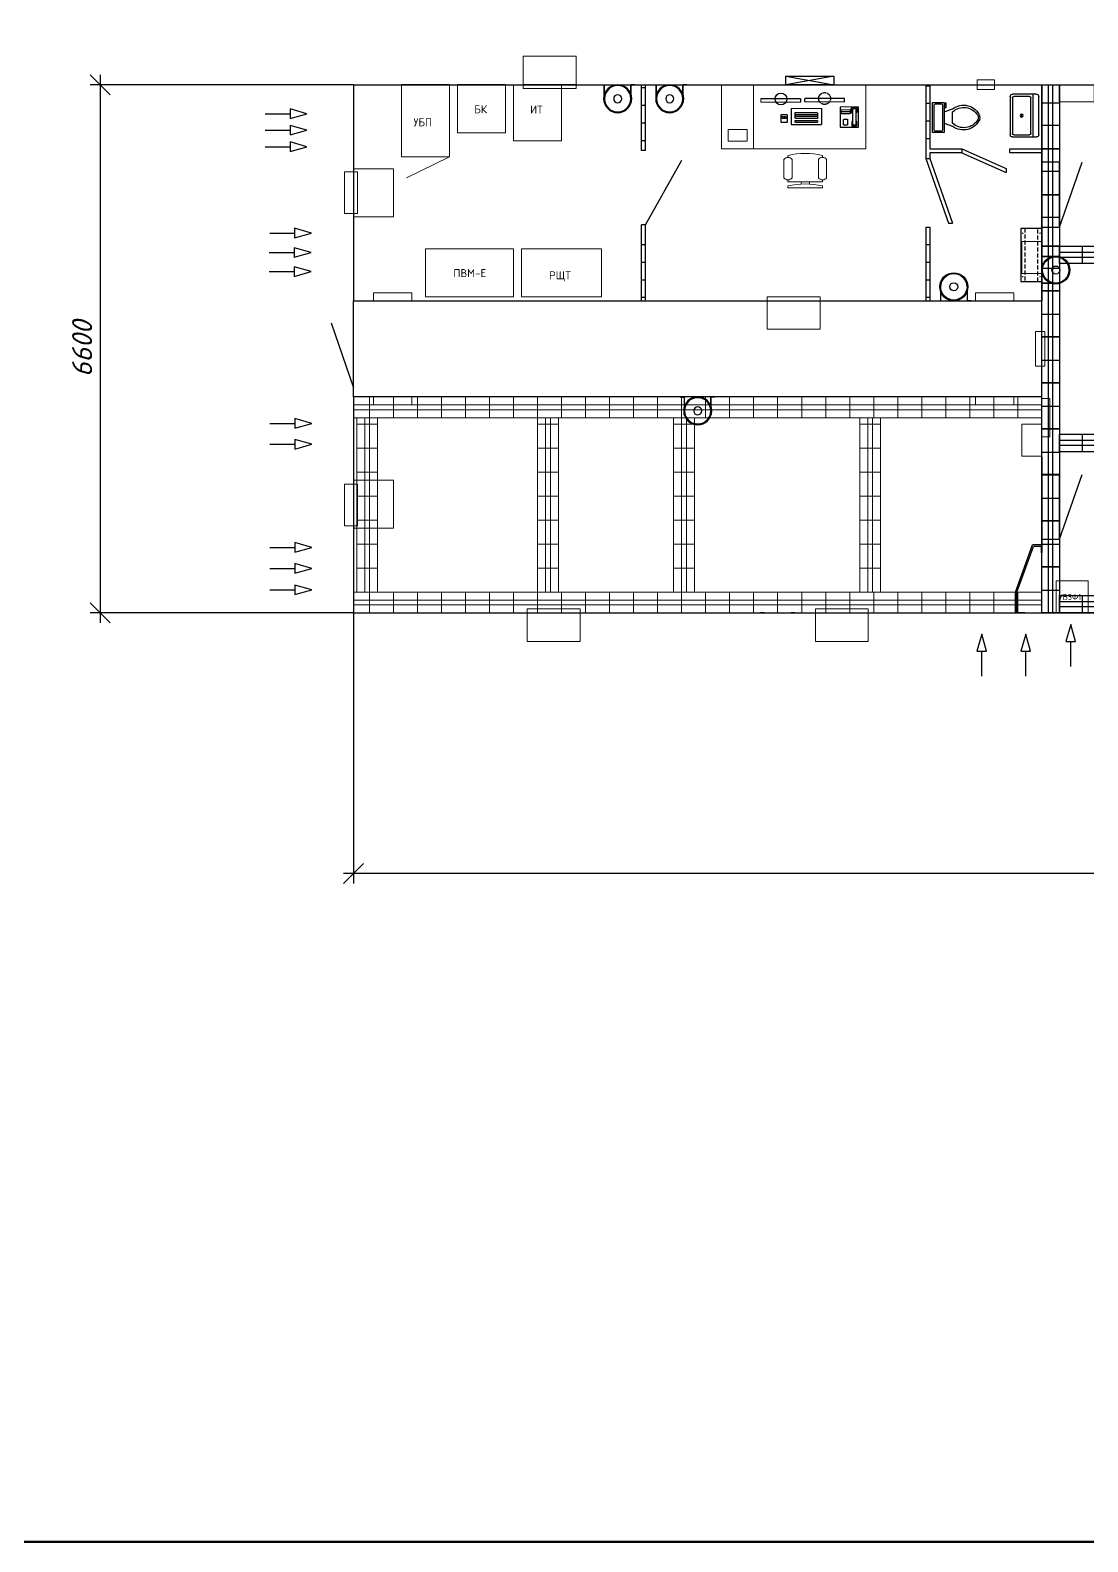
# Model space of a CAD drawing. Header units: millimetres. Extents: x 4048566 to 4194291, y -1208947 to -1143786.
# Drawn here: x 4070578 to 4083791, y -1208947 to -1190061 of the extents above; entities that cross this region are included whole.
import ezdxf

# ---------------------------------------------------------------- set-up
doc = ezdxf.new("R2010")
doc.units = ezdxf.units.MM
doc.linetypes.add('DASHED', pattern=[0.75, 0.5, -0.25])
doc.layers.get('Defpoints').update_dxf_attribs({"color": 3})
for name, color, linetype in [('gaz_Оборуд', 7, 'Continuous'), ('pt_sizes', 7, 'Continuous'), ('snaniv', 7, 'Continuous'), ('закладные', 7, 'Continuous'), ('Оборудование', 7, 'Continuous'), ('печать', 7, 'Continuous')]:
    doc.layers.add(name, color=color, linetype=linetype)
for name, color, linetype, lineweight in [('второстепенные', 7, 'Continuous', 25), ('закладные размеры', 7, 'Continuous', 0), ('пластмас_коро', 7, 'Continuous', 40)]:
    doc.layers.add(name, color=color, linetype=linetype, lineweight=lineweight)
doc.styles.add('ISOCPEUR', font='isocpeur.ttf')
doc.styles.add('ВНИПИТЕКСТ', font='isocpeui.ttf')
doc.dimstyles.new('СПДС$0', dxfattribs={"dimscale": 100, "dimtxt": 2.5, "dimasz": 2.5, "dimexe": 1.25, "dimexo": 0.004, "dimgap": 1, "dimtad": 1, "dimdec": 0, "dimtxsty": 'ВНИПИТЕКСТ', "dimblk": 'OBLIQUE', "dimcen": 0, "dimdle": 1.25, "dimclrd": 256, "dimclre": 256, "dimclrt": 256, "dimadec": 0, "dimazin": 2, "dimtfac": 1, "dimtdec": 0, "dimtmove": 1, "dimatfit": 3, "dimldrblk": 'NONE', "dimfxl": 1, "dimlwd": -1, "dimlwe": -1, "dimarcsym": 0})

# ---------------------------------------------------------------- blocks, each defined once
blk = doc.blocks.new('пожарка')
at = {"layer": 'gaz_Оборуд'}
for p, q in [((45351, 111425), (45351, 111423)), ((45351, 111423), (45399, 111423)), ((45376, 111427), (45376, 111420)), ((45399, 111250), (45399, 111423)), ((45401, 111250), (45401, 111425)), ((45731, 111250), (45731, 111425)), ((45781, 111423), (45733, 111423)), ((45733, 111250), (45733, 111423)), ((45756, 111427), (45756, 111420)), ((45781, 111425), (45781, 111423))]:
    blk.add_line(p, q, dxfattribs=at)
for radius in [175, 165, 50]:
    blk.add_circle((45566, 111250), radius, dxfattribs=at)
blk.add_arc((45566, 111250), 167, 180, 0, dxfattribs=at)
blk = doc.blocks.new('кондиционер')
at = {"layer": 'пластмас_коро', "color": 0, "lineweight": 0, "ltscale": 60}
blk.add_line((15336, 25908), (15996, 25908), dxfattribs=at)
blk.add_lwpolyline([(15336, 25958), (15996, 25958), (15996, 25553), (15336, 25553)], close=True, dxfattribs=at)
blk = doc.blocks.new('кресло')
at = {"linetype": 'Continuous', "lineweight": 0}
for p, q in [((7309, 9115), (7283, 9115)), ((7563, 9166), (7334, 9166)), ((7614, 9115), (7588, 9115)), ((7614, 9115), (7614, 8683)), ((7690, 9115), (7664, 9115)), ((7334, 9064), (7563, 9064)), ((7614, 8950), (7641, 8950)), ((7563, 8734), (7334, 8734)), ((7614, 8848), (7641, 8848)), ((7309, 8683), (7283, 8683)), ((7334, 8632), (7563, 8632)), ((7614, 8683), (7588, 8683)), ((7690, 8683), (7664, 8683))]:
    blk.add_line(p, q, dxfattribs=at)
for centre, radius, start, end in [((8188, 8899), 930, 166.5803, 193.4197), ((7372, 9115), 63.5, 126.8699, 233.1301), ((7525, 9115), 63.5, 306.8699, 53.1301), ((8569, 8899), 930, 166.5803, 193.4197), ((7372, 8683), 63.5, 126.8699, 233.1301), ((7525, 8683), 63.5, 306.8699, 53.1301)]:
    blk.add_arc(centre, radius, start, end, dxfattribs=at)
at = {"layer": 'пластмас_коро', "lineweight": 0, "ltscale": 60}
blk.add_line((7690, 8683), (7690, 9115), dxfattribs=at)
blk = doc.blocks.new('Toilet - top')
for p, q in [((-10, -8.5), (-8, -8.5)), ((-10, -9.5), (-10, -8.5)), ((-7, -9.5), (-10, -9.5)), ((-8, -8.5), (-8, -8)), ((-7, -8), (-7, -9.5)), ((-4, -8), (-6, -14)), ((4, -8), (6, -14)), ((9.5, -6), (9.5, -2)), ((4, -14), (-4, -14))]:
    blk.add_line(p, q)
blk.add_lwpolyline([(10.5, -8), (10.5, 0), (-10.5, 0), (-10.5, -8)], close=True)
for points in [[(-9.5, -2), (-9.5, -6)], [(8.5, -1), (-8.5, -1)], [(-8.5, -7), (8.5, -7)]]:
    blk.add_lwpolyline(points)
for centre, radius, start, end in [((-8.6, -1.9), 0.884, 81.8699, 188.1301), ((-8.6, -6.1), 0.884, 171.8699, 278.1301), ((8.6, -1.9), 0.884, 351.8699, 98.1301), ((8.6, -6.1), 0.884, 261.8699, 8.1301), ((3.5, -21.6), 12.2, 141.4691, 247.9714), ((4.2, -21.8), 11.3, 136.3677, 238.9468), ((-3.5, -21.6), 12.2, 292.0284, 38.5307), ((-4.2, -21.8), 11.3, 301.053, 43.6321), ((0, -27.9), 4, 245.7318, 294.2682), ((0, -29), 4, 254.8605, 285.1395)]:
    blk.add_arc(centre, radius, start, end)
blk = doc.blocks.new('Sink-single - 30 in top')
blk.add_line((-15, -3.999996), (15, -3.999996))
for points in [[(-13.5, 0), (13.5, 0)], [(-15, -18.499996), (-15, -1.5)], [(-13.5, -17.499996), (-13.5, -6.499996)], [(-12.5, -5.499996), (12.5, -5.499996)], [(13.5, -6.499996), (13.5, -17.499996)], [(15, -1.5), (15, -18.499996)], [(13.5, -19.999996), (-13.5, -19.999996)], [(12.5, -18.499996), (-12.5, -18.499996)]]:
    blk.add_lwpolyline(points)
for radius in [1, 0.5]:
    blk.add_circle((0, -11.999996), radius)
for centre, radius, start, end in [((-13.5, -1.5), 1.5, 90, 180), ((-12.5, -6.499996), 1, 90, 180), ((12.5, -6.499996), 1, 0, 90), ((13.5, -1.5), 1.5, 0, 90), ((-13.5, -18.499996), 1.5, 180, 270), ((-12.5, -17.499996), 1, 180, 270), ((12.5, -17.499996), 1, 270, 0), ((13.5, -18.499996), 1.5, 270, 0)]:
    blk.add_arc(centre, radius, start, end)
blk = doc.blocks.new('559-00-00')
for centre in [(-272, 237), (272, 237), (-272, 23), (272, 23)]:
    blk.add_circle(centre, 3.25)
at = {"layer": 'snaniv'}
for p, q in [((332, 260), (-333, 260)), ((-333, 260), (-333, 0)), ((332, 0), (332, 260)), ((-333, 0), (332, 0))]:
    blk.add_line(p, q, dxfattribs=at)
at = {"layer": 'snaniv', "linetype": 'DASHED', "ltscale": 100}
for p, q in [((332, 210), (-332, 210)), ((-332, 50), (332, 50))]:
    blk.add_line(p, q, dxfattribs=at)
blk = doc.blocks.new('полка межмод')
at = {"layer": 'Оборудование'}
for p, q in [((330, 850), (210, 850)), ((210, 850), (210, 848)), ((210, 848), (310, 848)), ((310, 850), (310, 590)), ((330, 850), (330, 590)), ((310, 590), (102, 20)), ((330, 590), (115, 0)), ((0, 100), (0, 0)), ((2, 100), (0, 100)), ((0, 20), (102, 20)), ((0, 0), (115, 0)), ((2, 100), (2, 20))]:
    blk.add_line(p, q, dxfattribs=at)
blk = doc.blocks.new('A$Cd82c53b2')
at = {"lineweight": 30}
for p, q in [((2290, 7808), (10890, 7808)), ((2290, 7808), (2290, 5108)), ((5890, 6985), (5890, 7808)), ((5940, 7768), (5890, 7768)), ((5940, 6985), (5940, 7808)), ((9440, 7808), (9440, 6888)), ((9490, 7792), (9440, 7792)), ((9490, 7808), (9490, 7008)), ((10890, 1208), (10890, 7808)), ((10890, 7808), (11854, 7808)), ((10890, 7808), (13590, 7808)), ((10890, 7808), (10890, 5108)), ((9490, 7572), (9440, 7572)), ((5940, 7548), (5890, 7548)), ((5940, 7328), (5890, 7328)), ((9490, 7352), (9440, 7352)), ((5940, 7108), (5890, 7108)), ((9490, 7132), (9440, 7132)), ((9490, 7008), (9890, 7008)), ((9890, 7008), (9890, 6958)), ((9890, 7008), (10445, 6760)), ((10490, 6958), (10490, 7008)), ((10490, 7008), (10890, 7008)), ((10890, 7058), (10890, 5858)), ((5940, 6985), (5890, 6985)), ((5940, 6056), (6393, 6867)), ((9440, 6888), (9490, 6888)), ((9440, 6888), (9724, 6077)), ((9440, 6888), (9724, 6077)), ((9890, 6958), (9490, 6958)), ((9490, 6958), (9490, 6888)), ((9490, 6888), (9774, 6077)), ((9490, 6888), (9774, 6077)), ((9890, 6958), (10445, 6710)), ((10890, 6958), (10490, 6958)), ((11110, 6028), (11394, 6840)), ((10445, 6760), (10445, 6710)), ((5890, 5108), (5890, 6056)), ((5940, 6056), (5890, 6056)), ((5940, 5108), (5940, 6056)), ((9724, 6077), (9774, 6077)), ((9440, 6028), (9490, 6028)), ((9440, 6028), (9440, 5108)), ((9490, 6028), (9490, 5108)), ((5940, 5808), (5890, 5808)), ((9490, 5808), (9440, 5808)), ((5940, 5588), (5890, 5588)), ((9490, 5588), (9440, 5588)), ((5940, 5368), (5890, 5368)), ((9490, 5368), (9440, 5368)), ((2290, 5108), (10890, 5108)), ((5940, 5148), (5890, 5148)), ((9490, 5148), (9440, 5148)), ((2010, 4835), (2290, 4022)), ((2290, 3908), (2290, 1208)), ((10890, 1208), (10890, 3908)), ((10890, 3158), (10890, 1958)), ((11110, 2128), (11394, 2940)), ((10890, 1208), (13590, 1208))]:
    blk.add_line(p, q, dxfattribs=at)
at = {"lineweight": 0, "ltscale": 60}
for p, q in [((7881, 7590), (7381, 7590)), ((8426, 7596), (7926, 7596)), ((7759, 7513), (8140, 7513)), ((8369, 7532), (8598, 7532)), ((8382, 7494), (8496, 7494)), ((8509, 7519), (8515, 7519)), ((8515, 7519), (8579, 7519)), ((8528, 7506), (8566, 7506)), ((8579, 7519), (8585, 7519)), ((2290, 3908), (10890, 3908))]:
    blk.add_line(p, q, dxfattribs=at)
for p, q in [((7390, 1208), (7390, 1208)), ((7590, 1208), (7590, 1208)), ((7790, 1208), (7790, 1208))]:
    blk.add_line(p, q)
for points in [[(6890, 7808), (7290, 7808), (7290, 7008), (6890, 7008)], [(7290, 7008), (8690, 7008), (8690, 7808), (7290, 7808)], [(7209, 7103), (6971, 7103), (6971, 7247), (7209, 7247)], [(11070, 1608), (11070, 1208), (11470, 1208), (11470, 1608)]]:
    blk.add_lwpolyline(points, close=True, dxfattribs=at)
at = {"lineweight": 30}
for points in [[(10890, 6028), (11110, 6028), (11110, 6840), (10890, 6840)], [(10890, 3908), (2290, 3908), (2290, 1208), (10890, 1208)], [(10890, 2128), (11110, 2128), (11110, 2940), (10890, 2940)]]:
    blk.add_lwpolyline(points, close=True, dxfattribs=at)
at = {"layer": 'Defpoints', "lineweight": -3}
for p, q in [((1185, 7446), (1497, 7446)), ((1709, 7446), (1497, 7507)), ((1497, 7507), (1497, 7387)), ((1497, 7387), (1709, 7446)), ((1185, 7239), (1497, 7239)), ((1709, 7239), (1497, 7300)), ((1497, 7300), (1497, 7180)), ((1497, 7180), (1709, 7239)), ((1185, 7032), (1497, 7032)), ((1709, 7032), (1497, 7093)), ((1497, 7093), (1497, 6973)), ((1497, 6973), (1709, 7032)), ((1243, 5953), (1555, 5953)), ((1767, 5953), (1555, 6015)), ((1555, 6014), (1555, 5894)), ((1555, 5895), (1767, 5953)), ((1236, 5710), (1548, 5710)), ((1760, 5710), (1548, 5772)), ((1548, 5771), (1548, 5651)), ((1548, 5652), (1760, 5710)), ((1760, 5473), (1548, 5534)), ((1548, 5533), (1548, 5413)), ((1236, 5473), (1548, 5473)), ((1548, 5414), (1760, 5473)), ((11253, 1063), (11191, 851)), ((11311, 851), (11253, 1063)), ((10140, 941), (10079, 729)), ((10199, 729), (10140, 941)), ((10690, 941), (10629, 729)), ((10749, 729), (10690, 941)), ((11191, 851), (11311, 851)), ((11253, 539), (11253, 851)), ((10079, 729), (10199, 729)), ((10140, 417), (10140, 729)), ((10629, 729), (10749, 729)), ((10690, 417), (10690, 729))]:
    blk.add_line(p, q, dxfattribs=at)
at = {"layer": 'Defpoints'}
for p, q in [((1769, 3575), (1558, 3637)), ((1558, 3637), (1558, 3517)), ((1245, 3575), (1558, 3575)), ((1558, 3517), (1769, 3575)), ((1245, 3315), (1558, 3315)), ((1769, 3315), (1558, 3376)), ((1558, 3376), (1558, 3256)), ((1558, 3256), (1769, 3315)), ((1769, 2025), (1558, 2087)), ((1558, 2087), (1558, 1967)), ((1245, 2025), (1558, 2025)), ((1558, 1967), (1769, 2025)), ((1245, 1763), (1558, 1763)), ((1769, 1763), (1558, 1825)), ((1558, 1825), (1558, 1705)), ((1558, 1705), (1769, 1763)), ((1769, 1495), (1558, 1557)), ((1558, 1557), (1558, 1437)), ((1245, 1495), (1558, 1495)), ((1558, 1437), (1769, 1495))]:
    blk.add_line(p, q, dxfattribs=at)
at = {"layer": 'gaz_Оборуд', "color": 1}
for p, q in [((7375, 1210), (7423, 1210)), ((7425, 1208), (7375, 1208)), ((7400, 1206), (7400, 1213)), ((7755, 1208), (7805, 1208)), ((7805, 1210), (7757, 1210)), ((7780, 1206), (7780, 1213))]:
    blk.add_line(p, q, dxfattribs=at)
at = {"layer": 'snaniv', "lineweight": 30}
blk.add_line((2290, 3909), (2290, 5108), dxfattribs=at)
at = {"layer": 'закладные'}
for p, q in [((10890, 7808), (11110, 7808)), ((10890, 7583), (10890, 7808)), ((10970, 7808), (10970, 5779)), ((11030, 5793), (11030, 7808)), ((11110, 7808), (11110, 5858)), ((11110, 7808), (11110, 7008)), ((11110, 7298), (10890, 7298)), ((11110, 7008), (10890, 7008)), ((11110, 6723), (10890, 6723)), ((11110, 6433), (10890, 6433)), ((11110, 6148), (10890, 6148)), ((10970, 5793), (10970, 1208)), ((11030, 1208), (11030, 5793)), ((11110, 5793), (11110, 1208)), ((11110, 5793), (13370, 5793)), ((13370, 5713), (11110, 5713)), ((11400, 5573), (11400, 5793)), ((10890, 5518), (11110, 5518)), ((11110, 5653), (13370, 5653)), ((13370, 5573), (11110, 5573)), ((10890, 5233), (11110, 5233)), ((10890, 4943), (11110, 4943)), ((10890, 4368), (11110, 4368)), ((10890, 4083), (11110, 4083)), ((10890, 3793), (11110, 3793)), ((11110, 3443), (13370, 3443)), ((11400, 3223), (11400, 3443)), ((10890, 3218), (11110, 3218)), ((13370, 3363), (11110, 3363)), ((11110, 3303), (13370, 3303)), ((13370, 3223), (11110, 3223)), ((10890, 2933), (11110, 2933)), ((10890, 2643), (11110, 2643)), ((10890, 2358), (11110, 2358)), ((10890, 2068), (11110, 2068)), ((10890, 1783), (11110, 1783)), ((10890, 1493), (11110, 1493)), ((11110, 1428), (13370, 1428)), ((13370, 1348), (11110, 1348)), ((11400, 1208), (11400, 1428)), ((11110, 1288), (13370, 1288))]:
    blk.add_line(p, q, dxfattribs=at)
for points in [[(11110, 7583), (11110, 7008), (10890, 7008), (10890, 7583)], [(11110, 7008), (11110, 6433), (10890, 6433), (10890, 7008)], [(11110, 6433), (11110, 5793), (10890, 5793), (10890, 6433)], [(10890, 5233), (10890, 5793), (11110, 5793), (11110, 5233)], [(11685, 5573), (11110, 5573), (11110, 5793), (11685, 5793)], [(10890, 4658), (10890, 5233), (11110, 5233), (11110, 4658)], [(10890, 4083), (10890, 4658), (11110, 4658), (11110, 4083)], [(10890, 3508), (10890, 4083), (11110, 4083), (11110, 3508)], [(10890, 2358), (10890, 3508), (11110, 3508), (11110, 2358)], [(10890, 2933), (10890, 3508), (11110, 3508), (11110, 2933)], [(12260, 3223), (11110, 3223), (11110, 3443), (12260, 3443)], [(11685, 3223), (11110, 3223), (11110, 3443), (11685, 3443)], [(10890, 2358), (10890, 2933), (11110, 2933), (11110, 2358)], [(10890, 1208), (10890, 2358), (11110, 2358), (11110, 1208)], [(10890, 1783), (10890, 2358), (11110, 2358), (11110, 1783)], [(10890, 1208), (10890, 1783), (11110, 1783), (11110, 1208)], [(12260, 1208), (11110, 1208), (11110, 1428), (12260, 1428)], [(11685, 1208), (11110, 1208), (11110, 1428), (11685, 1428)]]:
    blk.add_lwpolyline(points, close=True, dxfattribs=at)
at = {"layer": 'закладные размеры'}
for p, q in [((7381, 7630), (7381, 7590)), ((10890, 3908), (2290, 3908)), ((2290, 3648), (2290, 3908)), ((2290, 3808), (10890, 3808)), ((2490, 3648), (2490, 3908)), ((2790, 3648), (2790, 3908)), ((3090, 3648), (3090, 3908)), ((3390, 3648), (3390, 3908)), ((3390, 3648), (3390, 3908)), ((3690, 3648), (3690, 3908)), ((3990, 3648), (3990, 3908)), ((4290, 3648), (4290, 3908)), ((4590, 3648), (4590, 3908)), ((4890, 3648), (4890, 3908)), ((5190, 3648), (5190, 3908)), ((5190, 3648), (5190, 3908)), ((5490, 3648), (5490, 3908)), ((5790, 3648), (5790, 3908)), ((6090, 3648), (6090, 3908)), ((6390, 3648), (6390, 3908)), ((6690, 3648), (6690, 3908)), ((6990, 3648), (6990, 3908)), ((6990, 3648), (6990, 3908)), ((7290, 3648), (7290, 3908)), ((7590, 3648), (7590, 3908)), ((7890, 3648), (7890, 3908)), ((8190, 3648), (8190, 3908)), ((8490, 3648), (8490, 3908)), ((8790, 3648), (8790, 3908)), ((8790, 3648), (8790, 3908)), ((9090, 3648), (9090, 3908)), ((9390, 3648), (9390, 3908)), ((9690, 3648), (9690, 3908)), ((9990, 3648), (9990, 3908)), ((10290, 3648), (10290, 3908)), ((10590, 3648), (10590, 3908)), ((10890, 3648), (10890, 3908)), ((2290, 3748), (10890, 3748)), ((2290, 3648), (10890, 3648)), ((2330, 1468), (2330, 3648)), ((2330, 3648), (2590, 3648)), ((2430, 1468), (2430, 3648)), ((2490, 1208), (2490, 3648)), ((2490, 3648), (2490, 1468)), ((2590, 3648), (2590, 1468)), ((4580, 3648), (4840, 3648)), ((4590, 1468), (4590, 3648)), ((4690, 1468), (4690, 3648)), ((4750, 3648), (4750, 1468)), ((4850, 3648), (4850, 1468)), ((6285, 3648), (6545, 3648)), ((6290, 1468), (6290, 3648)), ((6390, 1468), (6390, 3648)), ((6450, 3648), (6450, 1468)), ((6550, 3648), (6550, 1468)), ((8615, 1468), (8615, 3648)), ((8615, 3648), (8875, 3648)), ((8715, 1468), (8715, 3648)), ((8775, 3648), (8775, 1468)), ((8875, 3648), (8875, 1468)), ((2590, 3568), (2330, 3568)), ((4850, 3568), (4590, 3568)), ((6550, 3568), (6290, 3568)), ((8875, 3568), (8615, 3568)), ((2590, 3268), (2330, 3268)), ((4850, 3268), (4590, 3268)), ((6550, 3268), (6290, 3268)), ((8875, 3268), (8615, 3268)), ((2590, 2968), (2330, 2968)), ((4850, 2968), (4590, 2968)), ((6550, 2968), (6290, 2968)), ((8875, 2968), (8615, 2968)), ((2590, 2668), (2330, 2668)), ((4850, 2668), (4590, 2668)), ((6550, 2668), (6290, 2668)), ((8875, 2668), (8615, 2668)), ((2590, 2368), (2330, 2368)), ((4850, 2368), (4590, 2368)), ((6550, 2368), (6290, 2368)), ((8875, 2368), (8615, 2368)), ((2590, 2068), (2330, 2068)), ((4850, 2068), (4590, 2068)), ((6550, 2068), (6290, 2068)), ((8875, 2068), (8615, 2068)), ((2590, 1768), (2330, 1768)), ((4850, 1768), (4590, 1768)), ((6550, 1768), (6290, 1768)), ((8875, 1768), (8615, 1768)), ((10890, 1468), (2290, 1468)), ((2290, 1208), (2290, 1468)), ((2290, 1368), (10890, 1368)), ((2590, 1468), (2330, 1468)), ((2490, 1208), (2490, 1468)), ((2790, 1208), (2790, 1468)), ((3090, 1208), (3090, 1468)), ((3390, 1208), (3390, 1468)), ((3390, 1208), (3390, 1468)), ((3690, 1208), (3690, 1468)), ((3990, 1208), (3990, 1468)), ((4290, 1208), (4290, 1468)), ((4840, 1468), (4580, 1468)), ((4590, 1208), (4590, 1468)), ((4890, 1208), (4890, 1468)), ((5190, 1208), (5190, 1468)), ((5190, 1208), (5190, 1468)), ((5490, 1208), (5490, 1468)), ((5790, 1208), (5790, 1468)), ((6090, 1208), (6090, 1468)), ((6545, 1468), (6285, 1468)), ((6390, 1208), (6390, 1468)), ((6690, 1208), (6690, 1468)), ((6990, 1208), (6990, 1468)), ((6990, 1208), (6990, 1468)), ((7290, 1208), (7290, 1468)), ((7590, 1208), (7590, 1468)), ((7890, 1208), (7890, 1468)), ((8190, 1208), (8190, 1468)), ((8490, 1208), (8490, 1468)), ((8790, 1208), (8790, 1468)), ((8790, 1208), (8790, 1468)), ((9090, 1208), (9090, 1468)), ((9390, 1208), (9390, 1468)), ((9690, 1208), (9690, 1468)), ((9990, 1208), (9990, 1468)), ((10290, 1208), (10290, 1468)), ((10590, 1208), (10590, 1468)), ((10890, 1208), (10890, 1468)), ((2290, 1308), (10890, 1308)), ((2290, 1208), (10890, 1208))]:
    blk.add_line(p, q, dxfattribs=at)
at = {"layer": 'закладные размеры', "lineweight": 0}
for points in [[(10083, 7750), (10298, 7750), (10298, 7868), (10083, 7868)], [(10930, 4724), (10930, 4293), (10812, 4293), (10812, 4724)]]:
    blk.add_lwpolyline(points, close=True, dxfattribs=at)
at = {"layer": 'Оборудование', "lineweight": 30}
for p, q in [((8290, 7914), (7690, 7808)), ((7690, 7914), (8290, 7808)), ((8290, 7914), (7690, 7808)), ((7690, 7914), (8290, 7808))]:
    blk.add_line(p, q, dxfattribs=at)
blk.add_lwpolyline([(8290, 7808), (7690, 7808), (7690, 7914), (8290, 7914)], close=True, dxfattribs=at)
blk.add_lwpolyline([(8290, 7808), (7690, 7808), (7690, 7914), (8290, 7914)], close=True, dxfattribs=at)
blk.add_lwpolyline([(8290, 7808), (7690, 7808), (7690, 7914), (8290, 7914)], close=True, dxfattribs=at)
blk.add_lwpolyline([(8290, 7808), (7690, 7808), (7690, 7914), (8290, 7914)], close=True, dxfattribs=at)
at = {"layer": 'печать', "linetype": 'DASHED'}
for p, q in [((7881, 7630), (7381, 7630)), ((7881, 7590), (7881, 7630)), ((8426, 7636), (7926, 7636)), ((7926, 7636), (7926, 7596)), ((8426, 7596), (8426, 7636)), ((7632, 7437), (7708, 7437)), ((7644, 7411), (7695, 7411)), ((7695, 7386), (7644, 7386)), ((7695, 7411), (7695, 7386)), ((7708, 7437), (7708, 7335)), ((7759, 7513), (7759, 7310)), ((7809, 7386), (7809, 7462)), ((7809, 7462), (8089, 7462)), ((7809, 7437), (8089, 7437)), ((8089, 7411), (7809, 7411)), ((8089, 7386), (7809, 7386)), ((8089, 7462), (8089, 7386)), ((8140, 7310), (8140, 7513)), ((8369, 7532), (8369, 7278)), ((8382, 7443), (8382, 7494)), ((8496, 7468), (8382, 7468)), ((8496, 7443), (8382, 7443)), ((8414, 7379), (8464, 7379)), ((8414, 7303), (8414, 7379)), ((8464, 7379), (8464, 7303)), ((8496, 7494), (8496, 7443)), ((8509, 7456), (8509, 7519)), ((8528, 7456), (8509, 7456)), ((8515, 7462), (8515, 7519)), ((8528, 7462), (8515, 7462)), ((8528, 7303), (8528, 7506)), ((8566, 7506), (8566, 7303)), ((8579, 7462), (8566, 7462)), ((8585, 7456), (8566, 7456)), ((8579, 7519), (8579, 7462)), ((8585, 7519), (8585, 7456)), ((8598, 7278), (8598, 7532)), ((7708, 7335), (7632, 7335)), ((7759, 7310), (8140, 7310)), ((7809, 7335), (7809, 7360)), ((7809, 7360), (8089, 7360)), ((8089, 7335), (7809, 7335)), ((8089, 7360), (8089, 7335)), ((8369, 7278), (8598, 7278)), ((8464, 7303), (8414, 7303)), ((8528, 7348), (8515, 7348)), ((8515, 7348), (8515, 7291)), ((8515, 7291), (8579, 7291)), ((8566, 7303), (8528, 7303)), ((8579, 7348), (8566, 7348)), ((8579, 7291), (8579, 7348))]:
    blk.add_line(p, q, dxfattribs=at)
at = {"layer": 'печать', "linetype": 'Continuous'}
for p, q in [((7632, 7335), (7632, 7437)), ((7644, 7386), (7644, 7411)), ((7670, 7411), (7670, 7386))]:
    blk.add_line(p, q, dxfattribs=at)
at = {"layer": 'печать'}
blk.add_circle((7631, 7630), 74, dxfattribs=at)
at = {"layer": 'печать', "linetype": 'DASHED'}
blk.add_circle((8176, 7636), 74, dxfattribs=at)
at = {"layer": 'пластмас_коро', "lineweight": 0, "ltscale": 60}
blk.add_line((2951, 6645), (3490, 6909), dxfattribs=at)
for points in [[(3490, 6909), (3490, 7809), (2890, 7809), (2890, 6909)], [(4190, 7809), (3590, 7809), (3590, 7209), (4190, 7209)], [(4290, 7108), (4290, 7808), (4890, 7808), (4890, 7108)], [(11107, 7594), (11543, 7594), (11543, 7808), (11107, 7808)], [(2177, 6198), (2340, 6198), (2340, 6719), (2177, 6719)], [(2290, 6158), (2290, 6758), (2790, 6758), (2790, 6158)], [(4290, 5158), (3190, 5158), (3190, 5758), (4290, 5758)], [(5390, 5158), (4390, 5158), (4390, 5758), (5390, 5758)], [(10640, 5848), (10890, 5848), (10890, 5448), (10640, 5448)], [(3020, 5208), (2540, 5208), (2540, 5108), (3020, 5108)], [(10060, 5208), (10540, 5208), (10540, 5108), (10060, 5108)], [(2540, 3908), (3020, 3908), (3020, 3808), (2540, 3808)], [(10060, 3808), (10540, 3808), (10540, 3908), (10060, 3908)], [(10890, 3408), (10890, 3888), (10990, 3888), (10990, 3408)], [(10640, 3168), (10890, 3168), (10890, 3568), (10640, 3568)], [(2790, 2266), (2790, 2866), (2290, 2866), (2290, 2266)], [(2177, 2819), (2340, 2819), (2340, 2298), (2177, 2298)]]:
    blk.add_lwpolyline(points, close=True, dxfattribs=at)
at = {"color": 1, "lineweight": 35, "xscale": -1}
for p in [(51157, -103617), (51807, -103617)]:
    blk.add_blockref('пожарка', p, dxfattribs=at)
at = {"color": 1, "lineweight": 35, "rotation": 90}
blk.add_blockref('пожарка', (122315, -40073), dxfattribs=at)
at = {"layer": 'закладные', "color": 6, "lineweight": 0, "xscale": -17.88160000002246, "yscale": 17.88160000002246, "zscale": 17.88160000002244, "rotation": 90}
blk.add_blockref('Toilet - top', (9526, 7398), dxfattribs=at)
at = {"layer": 'закладные', "lineweight": 0, "xscale": -17.78000000002794, "yscale": 17.78000000002794, "zscale": 17.78000000002794, "rotation": 270}
blk.add_blockref('Sink-single - 30 in top', (10852, 7422), dxfattribs=at)
at = {"layer": 'закладные размеры', "lineweight": -2, "rotation": 90}
blk.add_blockref('559-00-00', (10890, 5681), dxfattribs=at)
at = {"layer": 'Оборудование', "color": 0, "rotation": 180}
blk.add_blockref('полка межмод', (10890, 2058), dxfattribs=at)
at = {"layer": 'пластмас_коро', "lineweight": 0, "xscale": -1, "rotation": 180}
blk.add_blockref('кондиционер', (-10925, 33717), dxfattribs=at)
at = {"layer": 'пластмас_коро', "color": 0, "lineweight": 0, "rotation": 270}
blk.add_blockref('кресло', (-964, 14208), dxfattribs=at)
at = {"layer": 'пластмас_коро', "lineweight": 0, "rotation": 180}
blk.add_blockref('пожарка', (55357, 116533), dxfattribs=at)
at = {"layer": 'пластмас_коро', "lineweight": 0, "xscale": -1}
for name, p in [('кондиционер', (23456, -20800)), ('пожарка', (52157, -107517))]:
    blk.add_blockref(name, p, dxfattribs=at)
at = {"layer": 'пластмас_коро', "lineweight": 0}
for p in [(-10875, -24700), (-7275, -24700)]:
    blk.add_blockref('кондиционер', p, dxfattribs=at)
at = {"layer": 'закладные размеры', "lineweight": -3, "style": 'ISOCPEUR'}
for s, height, p in [('УБП', 100, (3041, 7289)), ('БК', 100, (3799, 7451)), ('ИТ', 100, (4497, 7448)), ('ПВМ-Е', 100, (3538, 5404)), ('РЩТ', 100, (4734, 5377)), ('УВЗФ1', 75, (11104, 1369))]:
    blk.add_text(s, height=height, dxfattribs=at).set_placement(p)
blk = doc.blocks.new('_Oblique')
at = {"color": 0, "linetype": 'ByBlock', "lineweight": -2}
blk.add_line((-0.5, -0.5), (0.5, 0.5), dxfattribs=at)
blk = doc.blocks.new('*D35')
at = {"layer": 'Defpoints', "color": 0, "ltscale": 50, "transparency": 16777216}
for p in [(4074617, -1197342), (4096517, -1197342), (4074617, -1200597)]:
    blk.add_point(p, dxfattribs=at)
at = {"layer": 'pt_sizes', "ltscale": 50, "transparency": 16777216}
for p, q in [((4074617, -1197342), (4074617, -1200722)), ((4096517, -1197342), (4096517, -1200722)), ((4096642, -1200597), (4074492, -1200597))]:
    blk.add_line(p, q, dxfattribs=at)
at = {"layer": 'pt_sizes', "ltscale": 50, "transparency": 16777216, "xscale": 250, "yscale": 250, "zscale": 250, "rotation": 180}
blk.add_blockref('_Oblique', (4074617, -1200597), dxfattribs=at)
at = {"layer": 'pt_sizes', "ltscale": 50, "transparency": 16777216, "xscale": 250, "yscale": 250, "zscale": 250}
blk.add_blockref('_Oblique', (4096517, -1200597), dxfattribs=at)
at = {"layer": 'pt_sizes', "ltscale": 50, "transparency": 16777216, "insert": (4085567, -1200372), "char_height": 250, "attachment_point": 5, "style": 'ВНИПИТЕКСТ'}
blk.add_mtext('21900', dxfattribs=at)
blk = doc.blocks.new('_NONE')
blk = doc.blocks.new('*D36')
at = {"layer": 'Defpoints', "color": 0, "ltscale": 50, "transparency": 16777216}
for p in [(4074617, -1190742), (4071451, -1197342), (4074617, -1197342)]:
    blk.add_point(p, dxfattribs=at)
at = {"layer": 'pt_sizes', "ltscale": 50, "transparency": 16777216}
for p, q in [((4074616, -1190742), (4071326, -1190742)), ((4071451, -1190617), (4071451, -1197467)), ((4074616, -1197342), (4071326, -1197342))]:
    blk.add_line(p, q, dxfattribs=at)
at = {"layer": 'pt_sizes', "ltscale": 50, "transparency": 16777216, "xscale": 250, "yscale": 250, "zscale": 250}
for p, rotation in [((4071451, -1190742), 90), ((4071451, -1197342), 270)]:
    blk.add_blockref('_Oblique', p, dxfattribs=dict(at, rotation=rotation))
at = {"layer": 'pt_sizes', "ltscale": 50, "transparency": 16777216, "insert": (4071226, -1194042), "char_height": 250, "attachment_point": 5, "rotation": 90, "style": 'ВНИПИТЕКСТ'}
blk.add_mtext('6600', dxfattribs=at)

msp = doc.modelspace()

# ---------------------------------------------------------------- linework, layer by layer
at = {"linetype": 'Continuous', "lineweight": 100, "ltscale": 0.083333}
msp.add_lwpolyline([(4048566.1, -1143785.9), (4194291.2, -1143785.9), (4194291.2, -1208947.5), (4048566.1, -1208947.5)], close=True, dxfattribs=at)

# ---------------------------------------------------------------- block references
at = {"layer": 'второстепенные', "ltscale": 50}
msp.add_blockref('A$Cd82c53b2', (4072326.3, -1198550.2), dxfattribs=at)

# ---------------------------------------------------------------- dimensions: what is measured, and where the dimension line sits
at = {"layer": 'pt_sizes', "ltscale": 50}
dim = msp.add_linear_dim(base=(4071451.1, -1197341.9), p1=(4074616.7, -1190741.9), p2=(4074616.7, -1197341.9), angle=90, dimstyle='СПДС$0', dxfattribs=at)
dim.commit()
dim.dimension.update_dxf_attribs({"geometry": '*D36', "text_midpoint": (4071226.1, -1194041.9)})
dim = msp.add_linear_dim(base=(4074616.7, -1200597), p1=(4096516.7, -1197341.9), p2=(4074616.7, -1197341.9), dimstyle='СПДС$0', dxfattribs=at)
dim.commit()
dim.dimension.update_dxf_attribs({"geometry": '*D35', "text_midpoint": (4085566.7, -1200372)})

doc.saveas('drawing.dxf')
